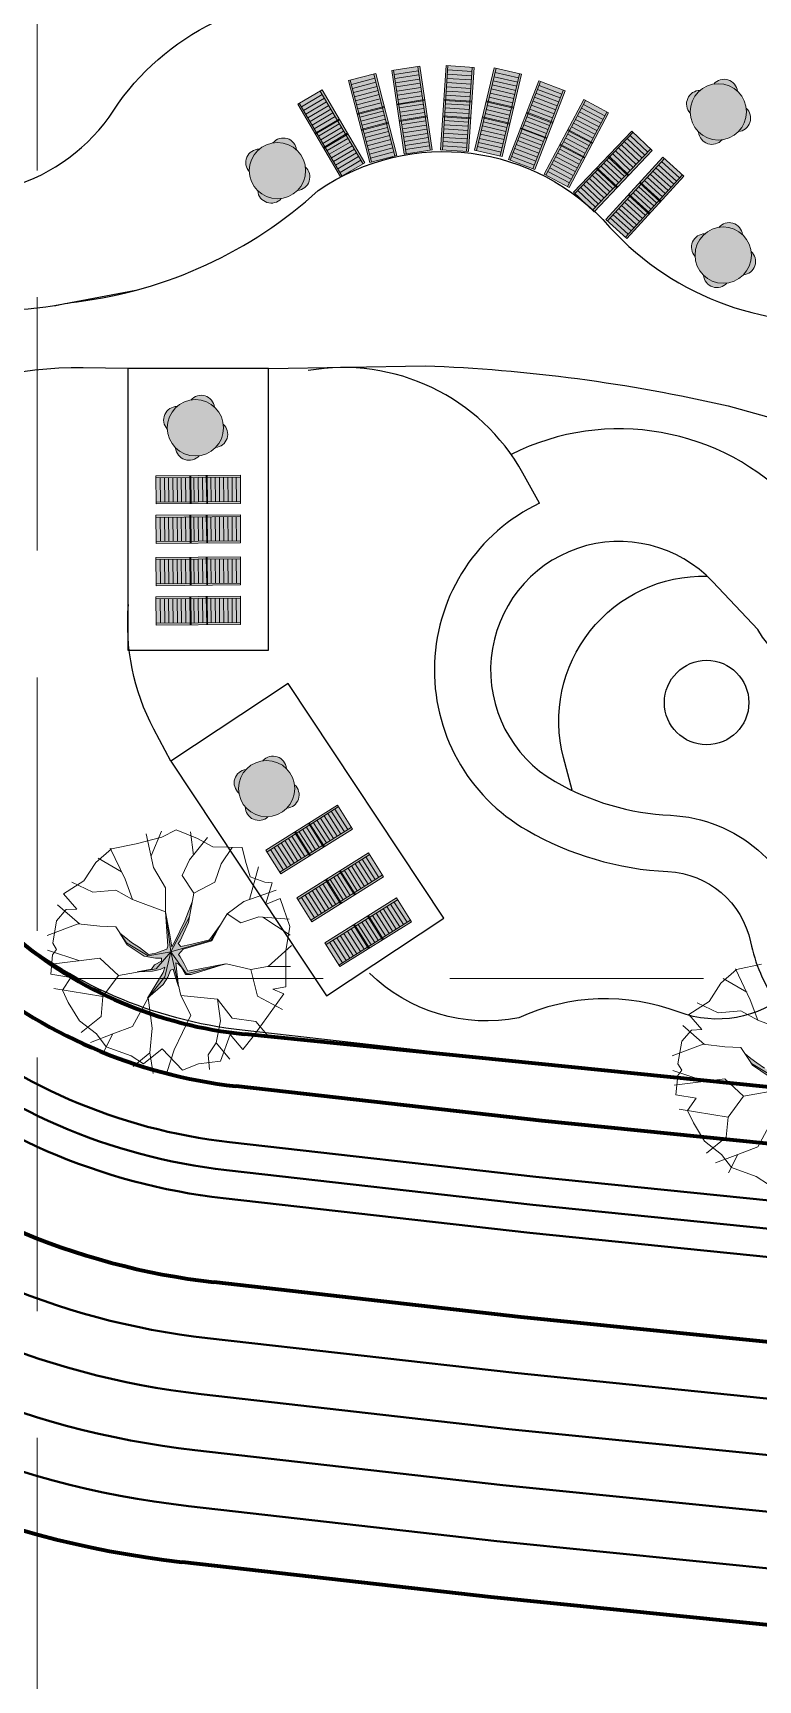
# Model space of a CAD drawing. Header units: feet. Extents: x 10084 to 13321, y 3329 to 8503.
# Drawn here: x 10895.6 to 10947.1, y 4655.7 to 4772.7 of the extents above; entities that cross this region are included whole.
import ezdxf

# ---------------------------------------------------------------- set-up
doc = ezdxf.new("R2010")
doc.units = ezdxf.units.FT
doc.header["$LTSCALE"] = 40
doc.header["$MEASUREMENT"] = 0
for name, pattern in [('( Dashdot )', [1.001, 0.5, -0.25, 0.001, -0.25]), ('DASHED', [0.75, 0.5, -0.25]), ('HIDDEN', [0.375, 0.25, -0.125])]:
    doc.linetypes.add(name, pattern=pattern)
for name, color, linetype in [('amenity center', 31, 'Continuous'), ('GRID', 254, 'DASHED'), ('Level 1', 7, 'Continuous'), ('Level 8', 7, 'Continuous'), ('ROW', 3, '( Dashdot )')]:
    doc.layers.add(name, color=color, linetype=linetype)

msp = doc.modelspace()

# ---------------------------------------------------------------- hatches: boundary and pattern name
at = {"layer": 'Level 8', "linetype": 'Continuous', "lineweight": 0}
for points in [[(10946.28, 4767.32, -0.658528), (10945.73, 4765.65, -0.163373), (10944.57, 4765.07, -0.644021), (10942.9, 4765.62, -0.183004), (10942.3, 4766.96, -0.65192), (10943, 4768.57, -0.130547), (10943.98, 4769.02, -0.639754), (10945.66, 4768.52, -0.175784)], [(10914.97, 4763.15, -0.658528), (10914.42, 4761.48, -0.163373), (10913.25, 4760.9, -0.644021), (10911.59, 4761.45, -0.183004), (10910.99, 4762.79, -0.65192), (10911.69, 4764.4, -0.130547), (10912.67, 4764.85, -0.639754), (10914.35, 4764.35, -0.175784)], [(10946.63, 4757.14, -0.658528), (10946.08, 4755.48, -0.163373), (10944.91, 4754.89, -0.644021), (10943.25, 4755.45, -0.183004), (10942.65, 4756.79, -0.65192), (10943.35, 4758.4, -0.130547), (10944.33, 4758.85, -0.639754), (10946.01, 4758.34, -0.175784)], [(10909.14, 4744.89, -0.658528), (10908.59, 4743.22, -0.163373), (10907.42, 4742.64, -0.644021), (10905.76, 4743.19, -0.183004), (10905.16, 4744.53, -0.65192), (10905.86, 4746.14, -0.130547), (10906.84, 4746.59, -0.639754), (10908.52, 4746.08, -0.175784)], [(10911.95, 4720.98, -0.658528), (10913.62, 4720.43, -0.163373), (10914.2, 4719.27, -0.644021), (10913.65, 4717.6, -0.183004), (10912.31, 4717, -0.65192), (10910.7, 4717.7, -0.130547), (10910.25, 4718.68, -0.639754), (10910.76, 4720.36, -0.175784)]]:
    msp.add_hatch(color=7, dxfattribs=at).paths.add_polyline_path(points)
at = {"layer": 'Level 8', "linetype": 'Continuous', "lineweight": 13}
for points in [[(10903.76, 4704.11), (10904.86, 4705.95), (10904.98, 4706.32), (10904.65, 4706.15), (10904.11, 4706.03), (10903.02, 4705.99), (10904.03, 4706.19), (10904.25, 4706.5), (10904.76, 4706.76), (10904.76, 4706.96), (10904.33, 4706.96), (10903.52, 4707.11), (10902.31, 4707.92), (10901.8, 4708.73), (10902.21, 4708.4), (10902.63, 4708.08), (10903.18, 4707.73), (10903.82, 4707.23), (10904.35, 4707.31), (10904.72, 4707.45), (10905.12, 4707.61), (10905.2, 4707.81), (10905.03, 4710.25), (10905.34, 4708.62), (10905.48, 4707.77), (10905.69, 4708.14), (10906.42, 4709.62), (10906.94, 4710.97), (10906.68, 4709.5), (10906.07, 4708.2), (10905.93, 4708), (10906.13, 4707.79), (10906.82, 4707.94), (10908.16, 4708.26), (10908.93, 4709.31), (10908.32, 4708.2), (10906.29, 4707.59), (10905.95, 4707.23), (10906.07, 4707.06), (10906.37, 4706.56), (10906.62, 4706.05), (10909.29, 4706.56), (10906.86, 4705.81), (10906.46, 4705.81), (10906.15, 4706.34), (10905.93, 4706.56), (10905.77, 4706.62), (10905.97, 4704.94), (10905.73, 4705.69), (10905.59, 4706.17), (10905.38, 4706.11), (10905.2, 4705.61), (10904.86, 4705.1)], [(10948.16, 4695.55), (10949.27, 4697.39), (10949.38, 4697.76), (10949.05, 4697.58), (10948.52, 4697.47), (10947.43, 4697.43), (10948.44, 4697.62), (10948.65, 4697.94), (10949.17, 4698.2), (10949.17, 4698.39), (10948.73, 4698.39), (10947.92, 4698.55), (10946.72, 4699.36), (10946.2, 4700.17), (10946.62, 4699.84), (10947.03, 4699.52), (10947.59, 4699.16), (10948.22, 4698.67), (10948.75, 4698.75), (10949.13, 4698.89), (10949.52, 4699.05), (10949.6, 4699.24), (10949.43, 4701.68), (10949.74, 4700.05), (10949.88, 4699.2), (10950.1, 4699.58), (10950.83, 4701.06), (10951.34, 4702.4), (10951.08, 4700.94), (10950.47, 4699.64), (10950.33, 4699.44), (10950.53, 4699.22), (10951.22, 4699.38), (10952.57, 4699.7), (10953.34, 4700.74), (10952.73, 4699.64), (10950.69, 4699.03), (10950.35, 4698.67), (10950.47, 4698.49), (10950.77, 4698), (10951.03, 4697.49), (10953.69, 4698), (10951.26, 4697.25), (10950.87, 4697.25), (10950.55, 4697.78), (10950.33, 4698), (10950.18, 4698.06), (10950.37, 4696.38), (10950.14, 4697.13), (10950, 4697.6), (10949.78, 4697.54), (10949.6, 4697.05), (10949.27, 4696.54)]]:
    msp.add_hatch(color=7, dxfattribs=at).paths.add_polyline_path(points)

# ---------------------------------------------------------------- linework, layer by layer
at = {"layer": 'amenity center', "color": 7, "ltscale": 100, "flags": 128}
for points in [[(11009.69, 4718.78), (10999.19, 4692.61), (10932.2, 4699.38), (10910.49, 4701.84), (10910.49, 4701.84, -0.149704), (10893.39, 4709.27), (10893.39, 4709.27), (10882.39, 4718.62), (10882.39, 4718.62, -0.099824), (10868.41, 4736.36), (10868.41, 4736.36, -0.047762), (10857.18, 4765.04), (10857.18, 4765.04, -0.086228), (10855.07, 4784.95), (10855.07, 4784.95), (10857.07, 4822.62), (10857.07, 4822.62, -0.041735), (10861.73, 4856.6), (10861.73, 4856.6, -0.02715), (10868.74, 4881.5, -0.025985), (10881.41, 4913.18)], [(10902.35, 4748.82), (10899.2, 4748.87), (10899.2, 4748.87, 0.135416), (10885.98, 4745.49, 0.033807), (10869.71, 4734.65)], [(10912.35, 4748.82), (10923.48, 4749.03), (10923.48, 4749.03, -0.047443), (10945, 4746.17), (10945, 4746.17), (10956.65, 4742.94), (10956.65, 4742.94, -0.080273), (10982.27, 4733.27)]]:
    msp.add_lwpolyline(points, format="xyb", dxfattribs=at)
at = {"layer": 'amenity center', "color": 7, "flags": 128}
for points in [[(10880.47, 4784.66), (10881.36, 4783.18), (10881.36, 4783.18, -0.28638), (10881.21, 4774.44, 0.469955), (10885.06, 4762.15, 0.358127), (10901.37, 4767.18, -0.135292), (10908.48, 4773.4, 0.417781), (10912.33, 4784.66, -0.223261), (10912.18, 4791.32, 0.302569), (10909.81, 4805.09, -0.127864), (10904.18, 4815.31, 0.151954), (10887.68, 4830.31, 0.340092), (10870.16, 4828.98, 0.207245), (10866.53, 4816.83, -0.173296), (10865.79, 4811.06, 0.632797), (10873.79, 4800.69, -0.835047), (10880.47, 4784.66)], [(10947.1, 4730.29), (10943.91, 4733.68), (10943.91, 4733.68, 1.158835), (10932.71, 4719.5, 0.119039), (10940.91, 4717.11, -0.341919), (10950.5, 4708.92, 0.660994), (10964.49, 4706.13, -0.340292), (10973.68, 4709.12, 0.78236), (10980.68, 4719.7, 0.281643), (10955.5, 4726.89, -0.339895), (10947.1, 4730.29)]]:
    msp.add_lwpolyline(points, format="xyb", close=True, dxfattribs=at)
for points in [[(10902.92, 4754.38), (10897.78, 4753.4), (10897.78, 4753.4, -0.183434), (10878.45, 4756.83, -0.334122), (10871.46, 4773.95, 0.070522), (10872.82, 4785.62)], [(10897.02, 4753.27, -0.021155), (10898.77, 4753.57, 0.154497), (10915.88, 4761.46, -0.381673), (10936.6, 4758.85, 0.249383), (10954.79, 4752.38, 0.06173), (10961.64, 4754.35, -0.388325), (10988.37, 4744.99, -0.173463), (10990.21, 4732.75, -0.60788), (10980.9, 4730.03)], [(10931.61, 4739.27), (10930.42, 4741.4), (10930.42, 4741.4, 0.319192), (10915.17, 4748.68)], [(10952.26, 4736.48), (10949.73, 4739.17), (10949.73, 4739.17, 0.331339), (10929.59, 4742.73)], [(10931.61, 4739.27, 0.604566), (10930.72, 4716.04, 0.119039), (10940.72, 4713.11, -0.341919), (10946.59, 4708.11, 0.099256), (10948.4, 4703.86)], [(10933.91, 4718.88), (10933.3, 4721.22), (10933.3, 4721.22, -0.497874), (10943.5, 4734.09)], [(10905.42, 4720.95), (10904.21, 4723.23), (10904.21, 4723.23, -0.145656), (10902.41, 4732.08)], [(10951.5, 4706.43), (10949.3, 4704.53), (10949.3, 4704.53, -0.274703), (10941.51, 4703.13, 0.199482), (10930.12, 4702.73, -0.247639), (10919.53, 4705.89)]]:
    msp.add_lwpolyline(points, format="xyb", dxfattribs=at)
at = {"layer": 'amenity center', "color": 7, "ltscale": 100, "flags": 128}
for points in [[(10912.35, 4748.82), (10902.35, 4748.82), (10902.35, 4728.82), (10912.35, 4728.82)], [(10913.76, 4726.47), (10905.42, 4720.95), (10916.47, 4704.28), (10924.8, 4709.8)]]:
    msp.add_lwpolyline(points, close=True, dxfattribs=at)
at = {"layer": 'amenity center', "color": 7}
msp.add_circle((10943.47, 4725.11), 3, dxfattribs=at)
at = {"layer": 'GRID', "color": 252, "linetype": 'HIDDEN', "lineweight": 0, "ltscale": 1.8}
for p, q in [((10895.91, 3736.9), (10895.93, 8414.95)), ((10169.24, 4705.51), (13236.21, 4705.51))]:
    msp.add_line(p, q, dxfattribs=at)
at = {"layer": 'Level 1', "color": 5, "linetype": 'Continuous', "lineweight": 70}
for p, q in [((10999.19, 4692.61), (10910.66, 4701.56)), ((10931.77, 4695.4), (10910.04, 4697.87)), ((10988.64, 4689.66), (10931.77, 4695.4)), ((10930.28, 4681.48), (10908.46, 4683.95)), ((10978.79, 4676.58), (10930.28, 4681.48)), ((10928.15, 4661.6), (10906.21, 4664.08)), ((10975.34, 4656.83), (10928.15, 4661.6))]:
    msp.add_line(p, q, dxfattribs=at)
at = {"layer": 'Level 1', "color": 5, "linetype": 'Continuous', "lineweight": 40}
for p, q in [((10931.35, 4691.43), (10909.59, 4693.89)), ((10931.13, 4689.44), (10909.36, 4691.9)), ((10982.97, 4686.21), (10931.35, 4691.43)), ((10930.92, 4687.45), (10909.14, 4689.92)), ((10981.66, 4684.33), (10931.13, 4689.44)), ((10979.39, 4682.55), (10930.92, 4687.45)), ((10929.85, 4677.51), (10908.01, 4679.98)), ((10978.1, 4672.63), (10929.85, 4677.51)), ((10929.43, 4673.53), (10907.56, 4676.01)), ((10977.41, 4668.68), (10929.43, 4673.53)), ((10929, 4669.55), (10907.11, 4672.03)), ((10976.72, 4664.73), (10929, 4669.55)), ((10928.58, 4665.57), (10906.66, 4668.06)), ((10976.03, 4660.78), (10928.58, 4665.57))]:
    msp.add_line(p, q, dxfattribs=at)
at = {"layer": 'Level 1', "color": 5, "linetype": 'Continuous', "lineweight": 70}
for centre, radius, start, end in [((10913.67, 4731.41), 30, 229.6492, 264.2288), ((10914.07, 4733.46), 35.82, 229.4899, 263.5369), ((10914.07, 4733.46), 49.82, 229.5141, 263.5369), ((10914.07, 4733.46), 69.82, 229.5351, 263.5369), ((10902.06, 4847.3), 198, 250.3744, 268.4797)]:
    msp.add_arc(centre, radius, start, end, dxfattribs=at)
at = {"layer": 'Level 1', "color": 5, "linetype": 'Continuous', "lineweight": 40}
for centre, radius, start, end in [((10914.07, 4733.46), 39.82, 229.4981, 263.5369), ((10914.07, 4733.46), 41.82, 229.5018, 263.5369), ((10914.07, 4733.46), 43.82, 229.5052, 263.5369), ((10914.07, 4733.46), 53.82, 229.5192, 263.5369), ((10914.07, 4733.46), 57.82, 229.5238, 263.5369), ((10914.07, 4733.46), 61.82, 229.5279, 263.5369), ((10914.07, 4733.46), 65.82, 229.5317, 263.5369), ((10902.06, 4847.3), 202, 250.3744, 268.4797)]:
    msp.add_arc(centre, radius, start, end, dxfattribs=at)
at = {"layer": 'Level 8', "color": 7, "linetype": 'Continuous', "lineweight": 0}
for p, q in [((10919.91, 4769.44), (10918.24, 4769)), ((10921.33, 4763.94), (10919.84, 4769.72)), ((10922.13, 4764.09), (10921.24, 4770.02)), ((10922.99, 4769.97), (10921.29, 4769.71)), ((10923.03, 4769.68), (10921.33, 4769.42)), ((10923.08, 4769.38), (10921.37, 4769.12)), ((10923.83, 4764.35), (10922.95, 4770.26)), ((10924.71, 4764.35), (10925.1, 4770.34)), ((10926.76, 4769.32), (10925.04, 4769.43)), ((10926.78, 4769.62), (10925.06, 4769.73)), ((10926.8, 4769.92), (10925.08, 4770.03)), ((10926.42, 4764.25), (10926.82, 4770.21)), ((10927.13, 4764.31), (10928.51, 4770.15)), ((10930.05, 4769.16), (10928.37, 4769.55)), ((10930.11, 4769.46), (10928.44, 4769.85)), ((10928.81, 4763.92), (10930.18, 4769.73)), ((10916.17, 4768.28), (10914.69, 4767.4)), ((10919.05, 4763.38), (10916.03, 4768.52)), ((10919.67, 4763.5), (10918.16, 4769.3)), ((10919.98, 4769.15), (10918.32, 4768.71)), ((10920.06, 4768.86), (10918.39, 4768.42)), ((10920.13, 4768.57), (10918.47, 4768.13)), ((10920.21, 4768.28), (10918.54, 4767.84)), ((10923.12, 4769.08), (10921.42, 4768.82)), ((10923.16, 4768.79), (10921.46, 4768.53)), ((10923.21, 4768.49), (10921.51, 4768.23)), ((10923.25, 4768.19), (10921.55, 4767.93)), ((10926.68, 4768.13), (10924.96, 4768.23)), ((10926.7, 4768.42), (10924.98, 4768.53)), ((10926.72, 4768.72), (10925, 4768.83)), ((10926.74, 4769.02), (10925.02, 4769.13)), ((10929.77, 4768), (10928.09, 4768.39)), ((10929.84, 4768.29), (10928.16, 4768.68)), ((10929.91, 4768.58), (10928.23, 4768.97)), ((10929.98, 4768.87), (10928.3, 4769.26)), ((10929.52, 4763.62), (10931.68, 4769.22)), ((10931.13, 4763.01), (10933.28, 4768.58)), ((10932.96, 4767.76), (10931.35, 4768.37)), ((10933.07, 4768.04), (10931.46, 4768.65)), ((10933.18, 4768.32), (10931.57, 4768.93)), ((10917.57, 4762.5), (10914.53, 4767.67)), ((10916.33, 4768.02), (10914.84, 4767.14)), ((10916.48, 4767.76), (10915, 4766.88)), ((10916.63, 4767.5), (10915.15, 4766.62)), ((10916.78, 4767.24), (10915.3, 4766.37)), ((10920.28, 4767.99), (10918.62, 4767.55)), ((10920.57, 4767.44), (10918.64, 4766.93)), ((10920.59, 4767.37), (10918.66, 4766.87)), ((10920.36, 4767.7), (10918.69, 4767.26)), ((10920.5, 4767.11), (10918.84, 4766.68)), ((10923.44, 4767.92), (10921.46, 4767.61)), ((10923.45, 4767.85), (10921.47, 4767.55)), ((10923.33, 4767.6), (10921.64, 4767.34)), ((10923.38, 4767.3), (10921.68, 4767.04)), ((10923.42, 4767), (10921.73, 4766.74)), ((10926.8, 4767.75), (10924.8, 4767.87)), ((10926.8, 4767.82), (10924.81, 4767.94)), ((10926.59, 4766.93), (10924.88, 4767.03)), ((10926.61, 4767.23), (10924.9, 4767.33)), ((10926.63, 4767.53), (10924.92, 4767.63)), ((10929.75, 4767.31), (10927.81, 4767.76)), ((10929.77, 4767.38), (10927.82, 4767.83)), ((10929.48, 4766.83), (10927.82, 4767.22)), ((10929.55, 4767.12), (10927.89, 4767.51)), ((10929.7, 4767.7), (10928.02, 4768.09)), ((10932.56, 4766.31), (10930.69, 4767.02)), ((10932.53, 4766.64), (10930.92, 4767.25)), ((10932.64, 4766.92), (10931.03, 4767.53)), ((10932.75, 4767.2), (10931.14, 4767.81)), ((10932.85, 4767.48), (10931.25, 4768.09)), ((10932.06, 4762.55), (10934.87, 4767.85)), ((10933.59, 4761.75), (10936.38, 4767.03)), ((10935.97, 4766.25), (10934.44, 4767.05)), ((10936.11, 4766.52), (10934.58, 4767.31)), ((10936.25, 4766.78), (10934.72, 4767.58)), ((10916.93, 4766.99), (10915.45, 4766.11)), ((10917.08, 4766.73), (10915.6, 4765.85)), ((10917.36, 4766.54), (10915.64, 4765.52)), ((10917.4, 4766.48), (10915.67, 4765.46)), ((10917.38, 4766.2), (10915.91, 4765.33)), ((10917.53, 4765.94), (10916.06, 4765.07)), ((10920.57, 4766.82), (10918.92, 4766.39)), ((10920.86, 4766.31), (10918.93, 4765.8)), ((10920.88, 4766.24), (10918.95, 4765.73)), ((10920.65, 4766.53), (10919, 4766.1)), ((10920.8, 4765.95), (10919.15, 4765.52)), ((10923.61, 4766.76), (10921.63, 4766.45)), ((10923.62, 4766.69), (10921.64, 4766.38)), ((10923.51, 4766.41), (10921.82, 4766.15)), ((10923.56, 4766.12), (10921.86, 4765.85)), ((10926.72, 4766.57), (10924.72, 4766.7)), ((10926.72, 4766.64), (10924.73, 4766.77)), ((10926.52, 4765.73), (10924.81, 4765.84)), ((10926.54, 4766.03), (10924.82, 4766.14)), ((10926.55, 4766.33), (10924.84, 4766.44)), ((10929.48, 4766.17), (10927.54, 4766.62)), ((10929.21, 4765.66), (10927.54, 4766.05)), ((10929.5, 4766.24), (10927.55, 4766.69)), ((10929.28, 4765.95), (10927.61, 4766.34)), ((10929.42, 4766.54), (10927.75, 4766.93)), ((10932.11, 4765.15), (10930.24, 4765.86)), ((10932.13, 4765.21), (10930.26, 4765.93)), ((10932.09, 4765.52), (10930.49, 4766.13)), ((10932.2, 4765.8), (10930.6, 4766.41)), ((10932.53, 4766.24), (10930.66, 4766.95)), ((10932.3, 4766.08), (10930.71, 4766.69)), ((10935.4, 4765.19), (10933.88, 4765.99)), ((10935.54, 4765.46), (10934.02, 4766.25)), ((10935.68, 4765.72), (10934.16, 4766.52)), ((10935.83, 4765.99), (10934.3, 4766.78)), ((10917.68, 4765.69), (10916.21, 4764.81)), ((10917.95, 4765.53), (10916.23, 4764.51)), ((10917.99, 4765.47), (10916.27, 4764.45)), ((10917.99, 4765.17), (10916.52, 4764.3)), ((10918.14, 4764.91), (10916.67, 4764.04)), ((10920.88, 4765.66), (10919.22, 4765.23)), ((10920.96, 4765.37), (10919.3, 4764.94)), ((10921.03, 4765.08), (10919.37, 4764.64)), ((10921.11, 4764.79), (10919.45, 4764.35)), ((10923.6, 4765.82), (10921.91, 4765.56)), ((10923.65, 4765.52), (10921.95, 4765.26)), ((10923.69, 4765.23), (10922, 4764.96)), ((10923.74, 4764.93), (10922.04, 4764.67)), ((10926.46, 4764.83), (10924.75, 4764.94)), ((10926.48, 4765.13), (10924.77, 4765.24)), ((10926.5, 4765.43), (10924.79, 4765.54)), ((10928.94, 4764.49), (10927.27, 4764.88)), ((10929.01, 4764.79), (10927.34, 4765.17)), ((10929.08, 4765.08), (10927.4, 4765.47)), ((10929.14, 4765.37), (10927.47, 4765.76)), ((10931.56, 4764.12), (10929.95, 4764.73)), ((10931.66, 4764.4), (10930.06, 4765.01)), ((10931.77, 4764.68), (10930.17, 4765.29)), ((10931.88, 4764.96), (10930.27, 4765.57)), ((10934.81, 4763.76), (10933.04, 4764.69)), ((10934.84, 4763.82), (10933.07, 4764.75)), ((10934.83, 4764.13), (10933.32, 4764.93)), ((10934.97, 4764.4), (10933.46, 4765.19)), ((10935.36, 4764.8), (10933.59, 4765.72)), ((10935.11, 4764.67), (10933.6, 4765.46)), ((10935.39, 4764.86), (10933.62, 4765.79)), ((10934.12, 4761.25), (10938.25, 4765.6)), ((10938.67, 4763.54), (10937.42, 4764.72)), ((10938.88, 4763.76), (10937.62, 4764.94)), ((10939.08, 4763.98), (10937.83, 4765.16)), ((10939.29, 4764.19), (10938.04, 4765.37)), ((10918.3, 4764.65), (10916.82, 4763.78)), ((10918.45, 4764.4), (10916.97, 4763.52)), ((10918.6, 4764.14), (10917.12, 4763.26)), ((10918.75, 4763.88), (10917.28, 4763)), ((10918.91, 4763.62), (10917.43, 4762.74)), ((10921.19, 4764.5), (10919.52, 4764.06)), ((10921.26, 4764.21), (10919.6, 4763.77)), ((10923.79, 4764.63), (10922.08, 4764.37)), ((10926.44, 4764.53), (10924.73, 4764.64)), ((10928.87, 4764.2), (10927.2, 4764.59)), ((10931.24, 4763.28), (10929.63, 4763.89)), ((10931.34, 4763.56), (10929.74, 4764.17)), ((10931.45, 4763.84), (10929.84, 4764.45)), ((10934.14, 4762.81), (10932.62, 4763.6)), ((10934.28, 4763.07), (10932.76, 4763.87)), ((10934.42, 4763.34), (10932.9, 4764.13)), ((10934.56, 4763.6), (10933.04, 4764.4)), ((10935.37, 4760.07), (10939.49, 4764.4)), ((10937.63, 4762.46), (10936.38, 4763.63)), ((10936.43, 4759.32), (10940.47, 4763.75)), ((10937.9, 4762.52), (10936.44, 4763.89)), ((10937.95, 4762.57), (10936.49, 4763.95)), ((10938.05, 4762.89), (10936.8, 4764.07)), ((10938.26, 4763.11), (10937, 4764.29)), ((10938.46, 4763.32), (10937.21, 4764.5)), ((10941.54, 4762.36), (10940.26, 4763.52)), ((10933.72, 4762.01), (10932.2, 4762.81)), ((10933.86, 4762.27), (10932.34, 4763.07)), ((10934, 4762.54), (10932.48, 4763.34)), ((10936.39, 4761.15), (10935.14, 4762.33)), ((10936.6, 4761.37), (10935.35, 4762.55)), ((10936.81, 4761.59), (10935.56, 4762.76)), ((10937.09, 4761.67), (10935.63, 4763.04)), ((10937.14, 4761.72), (10935.68, 4763.09)), ((10937.22, 4762.03), (10935.97, 4763.2)), ((10937.42, 4762.24), (10936.18, 4763.42)), ((10937.71, 4758.16), (10941.73, 4762.57)), ((10940.53, 4761.25), (10939.25, 4762.41)), ((10940.73, 4761.48), (10939.46, 4762.63)), ((10940.93, 4761.7), (10939.66, 4762.85)), ((10941.14, 4761.92), (10939.86, 4763.07)), ((10941.34, 4762.14), (10940.06, 4763.3)), ((10935.57, 4760.28), (10934.32, 4761.46)), ((10935.78, 4760.5), (10934.53, 4761.68)), ((10935.98, 4760.72), (10934.73, 4761.89)), ((10936.19, 4760.93), (10934.94, 4762.11)), ((10939.44, 4759.85), (10937.96, 4761.19)), ((10939.51, 4760.15), (10938.24, 4761.3)), ((10939.71, 4760.38), (10938.44, 4761.52)), ((10939.91, 4760.6), (10938.65, 4761.74)), ((10940.18, 4760.66), (10938.7, 4762.01)), ((10940.23, 4760.71), (10938.75, 4762.06)), ((10940.33, 4761.03), (10939.05, 4762.19)), ((10938.5, 4759.04), (10937.23, 4760.19)), ((10938.71, 4759.26), (10937.43, 4760.41)), ((10938.91, 4759.49), (10937.64, 4760.64)), ((10939.11, 4759.71), (10937.84, 4760.86)), ((10939.39, 4759.8), (10937.91, 4761.14)), ((10937.9, 4758.37), (10936.62, 4759.53)), ((10938.1, 4758.6), (10936.83, 4759.75)), ((10938.3, 4758.82), (10937.03, 4759.97)), ((10910.34, 4741.11), (10904.37, 4741.06)), ((10904.66, 4741.06), (10904.68, 4739.34)), ((10904.96, 4741.07), (10904.98, 4739.35)), ((10905.26, 4741.07), (10905.28, 4739.35)), ((10905.56, 4741.07), (10905.58, 4739.35)), ((10905.86, 4741.07), (10905.88, 4739.35)), ((10906.16, 4741.08), (10906.18, 4739.36)), ((10906.46, 4741.08), (10906.48, 4739.36)), ((10906.76, 4741.23), (10906.78, 4739.23)), ((10906.83, 4741.23), (10906.85, 4739.23)), ((10907.06, 4741.07), (10907.08, 4739.36)), ((10907.36, 4741.08), (10907.38, 4739.37)), ((10907.66, 4741.08), (10907.68, 4739.37)), ((10907.93, 4741.23), (10907.96, 4739.23)), ((10908, 4741.23), (10908.03, 4739.23)), ((10908.26, 4741.09), (10908.28, 4739.38)), ((10908.56, 4741.09), (10908.58, 4739.38)), ((10908.86, 4741.1), (10908.88, 4739.38)), ((10909.16, 4741.1), (10909.18, 4739.38)), ((10909.46, 4741.1), (10909.48, 4739.39)), ((10909.76, 4741.11), (10909.78, 4739.39)), ((10910.06, 4741.11), (10910.08, 4739.39)), ((10910.37, 4739.39), (10904.37, 4739.34)), ((10910.34, 4738.32), (10904.37, 4738.26)), ((10904.66, 4738.27), (10904.68, 4736.54)), ((10904.96, 4738.27), (10904.98, 4736.55)), ((10905.26, 4738.27), (10905.28, 4736.55)), ((10905.56, 4738.27), (10905.58, 4736.55)), ((10905.86, 4738.28), (10905.88, 4736.56)), ((10906.16, 4738.28), (10906.18, 4736.56)), ((10906.46, 4738.28), (10906.48, 4736.56)), ((10906.76, 4738.43), (10906.78, 4736.43)), ((10906.83, 4738.43), (10906.85, 4736.43)), ((10907.06, 4738.27), (10907.08, 4736.57)), ((10907.36, 4738.28), (10907.38, 4736.57)), ((10907.66, 4738.28), (10907.68, 4736.57)), ((10907.93, 4738.44), (10907.96, 4736.44)), ((10908, 4738.44), (10908.03, 4736.44)), ((10908.26, 4738.29), (10908.28, 4736.58)), ((10908.56, 4738.29), (10908.58, 4736.58)), ((10908.86, 4738.3), (10908.88, 4736.58)), ((10909.16, 4738.3), (10909.18, 4736.59)), ((10909.46, 4738.31), (10909.48, 4736.59)), ((10909.76, 4738.31), (10909.78, 4736.59)), ((10910.06, 4738.31), (10910.08, 4736.59)), ((10910.37, 4736.6), (10904.37, 4736.54)), ((10906.76, 4735.43), (10906.78, 4733.43)), ((10906.83, 4735.43), (10906.85, 4733.43)), ((10907.93, 4735.44), (10907.96, 4733.44)), ((10908, 4735.44), (10908.03, 4733.44)), ((10910.34, 4735.32), (10904.37, 4735.27)), ((10904.66, 4735.27), (10904.68, 4733.55)), ((10904.96, 4735.27), (10904.98, 4733.55)), ((10905.26, 4735.27), (10905.28, 4733.55)), ((10905.56, 4735.28), (10905.58, 4733.55)), ((10905.86, 4735.28), (10905.88, 4733.56)), ((10906.16, 4735.28), (10906.18, 4733.56)), ((10906.46, 4735.28), (10906.48, 4733.56)), ((10907.06, 4735.28), (10907.08, 4733.57)), ((10907.36, 4735.28), (10907.38, 4733.57)), ((10907.66, 4735.29), (10907.68, 4733.57)), ((10908.26, 4735.29), (10908.28, 4733.58)), ((10908.56, 4735.3), (10908.58, 4733.58)), ((10908.86, 4735.3), (10908.88, 4733.58)), ((10909.16, 4735.3), (10909.18, 4733.59)), ((10909.46, 4735.31), (10909.48, 4733.59)), ((10909.76, 4735.31), (10909.78, 4733.59)), ((10910.06, 4735.32), (10910.08, 4733.6)), ((10910.37, 4733.6), (10904.37, 4733.54)), ((10910.34, 4732.52), (10904.37, 4732.47)), ((10904.66, 4732.47), (10904.68, 4730.75)), ((10904.96, 4732.47), (10904.98, 4730.75)), ((10905.26, 4732.48), (10905.28, 4730.75)), ((10905.56, 4732.48), (10905.58, 4730.76)), ((10905.86, 4732.48), (10905.88, 4730.76)), ((10906.16, 4732.48), (10906.18, 4730.76)), ((10906.46, 4732.49), (10906.48, 4730.77)), ((10906.76, 4732.63), (10906.78, 4730.63)), ((10906.83, 4732.63), (10906.85, 4730.63)), ((10907.06, 4732.48), (10907.08, 4730.77)), ((10907.36, 4732.48), (10907.38, 4730.77)), ((10907.66, 4732.49), (10907.68, 4730.78)), ((10907.93, 4732.64), (10907.96, 4730.64)), ((10908, 4732.64), (10908.03, 4730.64)), ((10908.26, 4732.5), (10908.28, 4730.78)), ((10908.56, 4732.5), (10908.58, 4730.78)), ((10908.86, 4732.5), (10908.88, 4730.79)), ((10909.16, 4732.51), (10909.18, 4730.79)), ((10909.46, 4732.51), (10909.48, 4730.79)), ((10909.76, 4732.51), (10909.78, 4730.8)), ((10910.06, 4732.52), (10910.08, 4730.8)), ((10910.37, 4730.8), (10904.37, 4730.75)), ((10917.31, 4717.7), (10912.25, 4714.52)), ((10915.8, 4716.74), (10916.72, 4715.3)), ((10916.05, 4716.9), (10916.97, 4715.46)), ((10916.31, 4717.07), (10917.23, 4715.62)), ((10916.56, 4717.23), (10917.48, 4715.77)), ((10916.81, 4717.39), (10917.74, 4715.93)), ((10917.07, 4717.55), (10917.99, 4716.09)), ((10918.23, 4716.25), (10913.15, 4713.06)), ((10914.02, 4715.63), (10914.94, 4714.18)), ((10914.2, 4715.91), (10915.27, 4714.22)), ((10914.26, 4715.95), (10915.33, 4714.26)), ((10914.53, 4715.94), (10915.45, 4714.5)), ((10914.79, 4716.1), (10915.7, 4714.66)), ((10915.04, 4716.26), (10915.96, 4714.82)), ((10915.19, 4716.54), (10916.26, 4714.85)), ((10915.25, 4716.57), (10916.32, 4714.88)), ((10915.55, 4716.58), (10916.47, 4715.14)), ((10912.5, 4714.67), (10913.42, 4713.22)), ((10912.75, 4714.83), (10913.67, 4713.38)), ((10913, 4714.99), (10913.93, 4713.54)), ((10913.26, 4715.15), (10914.18, 4713.7)), ((10913.51, 4715.31), (10914.43, 4713.86)), ((10913.77, 4715.47), (10914.69, 4714.02)), ((10919.51, 4714.31), (10914.45, 4711.13)), ((10918, 4713.35), (10918.92, 4711.9)), ((10918.25, 4713.51), (10919.17, 4712.06)), ((10918.51, 4713.67), (10919.43, 4712.22)), ((10918.76, 4713.83), (10919.68, 4712.38)), ((10919.01, 4713.99), (10919.93, 4712.54)), ((10919.27, 4714.15), (10920.19, 4712.7)), ((10920.43, 4712.85), (10915.35, 4709.66)), ((10915.96, 4712.08), (10916.89, 4710.62)), ((10916.22, 4712.24), (10917.14, 4710.78)), ((10916.4, 4712.52), (10917.47, 4710.83)), ((10916.46, 4712.56), (10917.53, 4710.87)), ((10916.73, 4712.55), (10917.65, 4711.1)), ((10916.99, 4712.71), (10917.9, 4711.26)), ((10917.24, 4712.87), (10918.16, 4711.42)), ((10917.39, 4713.14), (10918.46, 4711.45)), ((10917.45, 4713.18), (10918.52, 4711.49)), ((10917.75, 4713.19), (10918.66, 4711.74)), ((10914.69, 4711.28), (10915.62, 4709.83)), ((10914.95, 4711.44), (10915.87, 4709.99)), ((10915.2, 4711.6), (10916.12, 4710.15)), ((10915.46, 4711.76), (10916.38, 4710.31)), ((10915.71, 4711.92), (10916.63, 4710.46)), ((10921.51, 4711.11), (10916.45, 4707.93)), ((10921.26, 4710.96), (10922.19, 4709.51)), ((10919.39, 4709.95), (10920.46, 4708.26)), ((10919.45, 4709.98), (10920.52, 4708.29)), ((10919.74, 4709.99), (10920.66, 4708.55)), ((10920, 4710.16), (10920.92, 4708.71)), ((10920.25, 4710.32), (10921.17, 4708.87)), ((10920.5, 4710.48), (10921.42, 4709.03)), ((10920.76, 4710.64), (10921.68, 4709.19)), ((10921.01, 4710.8), (10921.93, 4709.35)), ((10922.43, 4709.66), (10917.35, 4706.47)), ((10917.45, 4708.56), (10918.38, 4707.11)), ((10917.71, 4708.72), (10918.63, 4707.27)), ((10917.96, 4708.88), (10918.88, 4707.43)), ((10918.22, 4709.04), (10919.14, 4707.59)), ((10918.39, 4709.32), (10919.46, 4707.63)), ((10918.45, 4709.36), (10919.52, 4707.67)), ((10918.73, 4709.35), (10919.65, 4707.91)), ((10918.98, 4709.51), (10919.9, 4708.07)), ((10919.24, 4709.67), (10920.15, 4708.23)), ((10916.69, 4708.09), (10917.61, 4706.63)), ((10916.95, 4708.25), (10917.87, 4706.79)), ((10917.2, 4708.41), (10918.12, 4706.95))]:
    msp.add_line(p, q, dxfattribs=at)
at = {"layer": 'Level 8', "color": 7, "linetype": 'Continuous', "lineweight": 13}
for p, q in [((10902.96, 4715.09), (10904.77, 4715.56)), ((10904.19, 4713.41), (10903.66, 4715.78)), ((10904.01, 4714.23), (10904.75, 4715.99)), ((10904.77, 4715.56), (10905.79, 4716.07)), ((10905.79, 4716.07), (10907.32, 4715.46)), ((10907.02, 4714.28), (10906.8, 4715.93)), ((10900.08, 4713.75), (10901.19, 4714.72)), ((10902.17, 4712.58), (10901.11, 4714.77)), ((10901.19, 4714.72), (10902.96, 4715.09)), ((10906.74, 4713.94), (10908.02, 4715.52)), ((10907.32, 4715.46), (10908.39, 4714.86)), ((10908.39, 4714.86), (10910.48, 4714.81)), ((10908.98, 4713.67), (10909.77, 4714.82)), ((10910.48, 4714.81), (10910.71, 4713.84)), ((10899.24, 4712.45), (10900.08, 4713.75)), ((10901.92, 4713.1), (10900.25, 4714.07)), ((10905.03, 4711.96), (10904.19, 4713.41)), ((10906.21, 4712.84), (10906.74, 4713.94)), ((10908.54, 4712.36), (10908.98, 4713.67)), ((10910.71, 4713.84), (10911.04, 4712.73)), ((10911.01, 4711.13), (10911.63, 4713.44)), ((10897.8, 4711.52), (10899.24, 4712.45)), ((10899.88, 4711.65), (10898.39, 4712.36)), ((10902.7, 4711.13), (10902.17, 4712.58)), ((10907.05, 4711.57), (10906.21, 4712.84)), ((10907.05, 4711.57), (10908.54, 4712.36)), ((10911.04, 4712.73), (10912.1, 4712.36)), ((10912.1, 4712.36), (10912.62, 4712.31)), ((10912.62, 4712.31), (10912.15, 4710.78)), ((10898.73, 4710.45), (10897.8, 4711.52)), ((10901.51, 4711.78), (10899.88, 4711.65)), ((10902.7, 4711.13), (10901.51, 4711.78)), ((10905.03, 4710.25), (10902.7, 4711.13)), ((10905.03, 4710.25), (10905.03, 4711.96)), ((10906.94, 4710.97), (10906.42, 4709.62)), ((10906.68, 4709.5), (10906.94, 4710.97)), ((10906.74, 4709.9), (10907.05, 4711.57)), ((10909.42, 4710.12), (10910.61, 4710.99)), ((10910.61, 4710.99), (10912.9, 4711.78)), ((10912.15, 4710.78), (10913.17, 4711.2)), ((10913.17, 4711.2), (10913.87, 4709.2)), ((10897.29, 4709.62), (10897.99, 4710.41)), ((10898.92, 4709.4), (10897.36, 4710.74)), ((10897.99, 4710.41), (10898.73, 4710.45)), ((10905.03, 4710.25), (10905.2, 4707.81)), ((10905.34, 4708.62), (10905.03, 4710.25)), ((10905.42, 4707.42), (10905.03, 4710.25)), ((10905.42, 4707.42), (10906.74, 4709.9)), ((10908.28, 4708.23), (10909.42, 4710.12)), ((10909.42, 4710.12), (10910.39, 4709.46)), ((10910.39, 4709.46), (10911.67, 4709.9)), ((10911.67, 4709.9), (10913.82, 4709.72)), ((10911.95, 4709.87), (10913.88, 4708.6)), ((10898.83, 4709.41), (10896.63, 4708.58)), ((10897.03, 4708.03), (10897.29, 4709.62)), ((10900.37, 4709.24), (10898.83, 4709.41)), ((10901.51, 4709.19), (10900.37, 4709.24)), ((10902.26, 4708.05), (10901.51, 4709.19)), ((10902.21, 4708.4), (10901.8, 4708.73)), ((10901.8, 4708.73), (10902.31, 4707.92)), ((10905.48, 4707.77), (10905.34, 4708.62)), ((10906.42, 4709.62), (10905.69, 4708.14)), ((10906.07, 4708.2), (10906.68, 4709.5)), ((10908.93, 4709.31), (10908.16, 4708.26)), ((10908.32, 4708.2), (10908.93, 4709.31)), ((10913.87, 4709.2), (10913.59, 4707.49)), ((10898.95, 4706.78), (10896.66, 4707.54)), ((10897.02, 4707.21), (10897.3, 4707.57)), ((10897.3, 4707.57), (10897.03, 4708.03)), ((10902.63, 4708.08), (10902.21, 4708.4)), ((10903.8, 4707.13), (10902.26, 4708.05)), ((10902.31, 4707.92), (10903.52, 4707.11)), ((10903.18, 4707.73), (10902.63, 4708.08)), ((10903.82, 4707.23), (10903.18, 4707.73)), ((10905.42, 4707.42), (10903.8, 4707.13)), ((10904.72, 4707.45), (10904.35, 4707.31)), ((10905.42, 4707.42), (10904.37, 4706.21)), ((10905.12, 4707.61), (10904.72, 4707.45)), ((10905.42, 4707.42), (10904.98, 4705.64)), ((10905.2, 4707.81), (10905.12, 4707.61)), ((10905.42, 4707.42), (10908.28, 4708.23)), ((10905.42, 4707.42), (10906.13, 4704.32)), ((10905.42, 4707.42), (10906.52, 4705.86)), ((10905.69, 4708.14), (10905.48, 4707.77)), ((10905.93, 4708), (10906.07, 4708.2)), ((10906.13, 4707.79), (10905.93, 4708)), ((10905.95, 4707.23), (10906.29, 4707.59)), ((10906.82, 4707.94), (10906.13, 4707.79)), ((10906.29, 4707.59), (10908.32, 4708.2)), ((10908.16, 4708.26), (10906.82, 4707.94)), ((10912.32, 4706.38), (10913.98, 4707.86)), ((10913.59, 4707.49), (10913.59, 4706)), ((10900.37, 4706.95), (10896.76, 4706.51)), ((10896.88, 4705.82), (10897.02, 4707.21)), ((10901.69, 4705.72), (10900.37, 4706.95)), ((10904.37, 4706.21), (10901.69, 4705.72)), ((10904.03, 4706.19), (10903.02, 4705.99)), ((10903.52, 4707.11), (10904.33, 4706.96)), ((10904.35, 4707.31), (10903.82, 4707.23)), ((10904.25, 4706.5), (10904.03, 4706.19)), ((10904.76, 4706.76), (10904.25, 4706.5)), ((10904.33, 4706.96), (10904.76, 4706.96)), ((10904.65, 4706.15), (10904.98, 4706.32)), ((10904.76, 4706.96), (10904.76, 4706.76)), ((10904.98, 4706.32), (10904.86, 4705.95)), ((10905.97, 4704.94), (10905.77, 4706.62)), ((10905.77, 4706.62), (10905.93, 4706.56)), ((10905.93, 4706.56), (10906.15, 4706.34)), ((10906.07, 4707.06), (10905.95, 4707.23)), ((10906.37, 4706.56), (10906.07, 4707.06)), ((10906.15, 4706.34), (10906.46, 4705.81)), ((10906.62, 4706.05), (10906.37, 4706.56)), ((10906.52, 4705.86), (10909.38, 4706.56)), ((10909.29, 4706.56), (10906.62, 4706.05)), ((10906.86, 4705.81), (10909.29, 4706.56)), ((10909.38, 4706.56), (10911.09, 4706.16)), ((10911.09, 4706.16), (10912.28, 4706.38)), ((10912.28, 4706.38), (10913.91, 4706.38)), ((10946.57, 4704.01), (10945.52, 4706.21)), ((10945.6, 4706.16), (10947.36, 4706.53)), ((10898.31, 4705.58), (10896.88, 4705.82)), ((10897.71, 4704.7), (10898.31, 4705.58)), ((10901.69, 4705.72), (10900.59, 4704.23)), ((10903.02, 4705.99), (10904.11, 4706.03)), ((10904.86, 4705.95), (10903.76, 4704.11)), ((10903.76, 4704.11), (10904.86, 4705.1)), ((10904.98, 4705.64), (10903.8, 4704.14)), ((10904.11, 4706.03), (10904.65, 4706.15)), ((10904.86, 4705.1), (10905.2, 4705.61)), ((10905.2, 4705.61), (10905.38, 4706.11)), ((10905.38, 4706.11), (10905.59, 4706.17)), ((10905.59, 4706.17), (10905.73, 4705.69)), ((10905.73, 4705.69), (10905.97, 4704.94)), ((10906.46, 4705.81), (10906.86, 4705.81)), ((10911.09, 4706.16), (10911.58, 4704.27)), ((10913.59, 4706), (10913.59, 4704.93)), ((10943.65, 4703.89), (10944.48, 4705.18)), ((10944.48, 4705.18), (10945.6, 4706.16)), ((10946.32, 4704.54), (10944.65, 4705.51)), ((10900.59, 4704.23), (10897.11, 4704.8)), ((10898.13, 4703.82), (10897.71, 4704.7)), ((10900.59, 4704.23), (10900.46, 4702.83)), ((10903.8, 4704.14), (10902.7, 4702.12)), ((10903.8, 4704.14), (10904.1, 4701.99)), ((10906.13, 4704.32), (10906.83, 4702.91)), ((10906.13, 4704.32), (10908.72, 4704.05)), ((10908.72, 4704.05), (10909.77, 4702.69)), ((10908.72, 4704.05), (10908.94, 4702.52)), ((10913.45, 4704.42), (10911.27, 4701.41)), ((10911.58, 4704.27), (10913.34, 4703.31)), ((10913.59, 4704.93), (10912.66, 4704.75)), ((10912.66, 4704.75), (10913.45, 4704.42)), ((10942.21, 4702.96), (10943.65, 4703.89)), ((10947.1, 4702.56), (10946.57, 4704.01)), ((10898.92, 4702.52), (10898.13, 4703.82)), ((10900.46, 4702.83), (10899.05, 4701.68)), ((10906.83, 4702.91), (10905.64, 4700.45)), ((10909.77, 4702.69), (10911.45, 4702.47)), ((10943.14, 4701.89), (10942.21, 4702.96)), ((10944.29, 4703.09), (10942.79, 4703.79)), ((10945.91, 4703.22), (10944.29, 4703.09)), ((10947.1, 4702.56), (10945.91, 4703.22)), ((10900.13, 4701.59), (10898.92, 4702.52)), ((10901.29, 4701.6), (10899.7, 4700.98)), ((10900.82, 4700.67), (10900.13, 4701.59)), ((10901.29, 4701.6), (10900.63, 4700.28)), ((10902.7, 4702.12), (10901.29, 4701.6)), ((10904.1, 4701.99), (10903.93, 4700.23)), ((10908.94, 4702.52), (10908.63, 4700.94)), ((10909.64, 4701.55), (10908.95, 4699.65)), ((10910.53, 4700.48), (10909.64, 4701.55)), ((10911.45, 4702.47), (10912.24, 4701.55)), ((10941.7, 4701.06), (10942.39, 4701.84)), ((10943.32, 4700.84), (10941.77, 4702.18)), ((10942.39, 4701.84), (10943.14, 4701.89)), ((10949.43, 4701.68), (10947.1, 4702.56)), ((10902.59, 4700.02), (10900.82, 4700.67)), ((10904.81, 4700.53), (10903.47, 4699.46)), ((10906.25, 4699), (10904.81, 4700.53)), ((10905.64, 4700.45), (10905.16, 4698.92)), ((10908.63, 4700.94), (10908.06, 4700.1)), ((10908.63, 4700.94), (10909.61, 4699.8)), ((10911.27, 4701.41), (10910.53, 4700.48)), ((10943.23, 4700.85), (10941.03, 4700.02)), ((10941.43, 4699.46), (10941.7, 4701.06)), ((10944.77, 4700.67), (10943.23, 4700.85)), ((10945.91, 4700.63), (10944.77, 4700.67)), ((10946.66, 4699.49), (10945.91, 4700.63)), ((10903.47, 4699.46), (10902.59, 4700.02)), ((10903.93, 4700.23), (10902.74, 4699.27)), ((10903.93, 4700.23), (10904.15, 4698.78)), ((10907.37, 4699.46), (10906.25, 4699)), ((10908.95, 4699.65), (10907.37, 4699.46)), ((10908.06, 4700.1), (10908.15, 4699.05)), ((10941.7, 4699), (10941.43, 4699.46)), ((10946.62, 4699.84), (10946.2, 4700.17)), ((10946.2, 4700.17), (10946.72, 4699.36)), ((10947.03, 4699.52), (10946.62, 4699.84)), ((10948.2, 4698.57), (10946.66, 4699.49)), ((10946.72, 4699.36), (10947.92, 4698.55)), ((10947.59, 4699.16), (10947.03, 4699.52)), ((10943.35, 4698.22), (10941.07, 4698.98)), ((10944.77, 4698.39), (10941.17, 4697.95)), ((10941.28, 4697.25), (10941.43, 4698.64)), ((10941.43, 4698.64), (10941.7, 4699)), ((10946.09, 4697.16), (10944.77, 4698.39)), ((10942.72, 4697.02), (10941.28, 4697.25)), ((10942.11, 4696.14), (10942.72, 4697.02)), ((10946.09, 4697.16), (10944.99, 4695.67)), ((10948.77, 4697.64), (10946.09, 4697.16)), ((10944.99, 4695.67), (10941.52, 4696.24)), ((10942.53, 4695.26), (10942.11, 4696.14)), ((10944.99, 4695.67), (10944.86, 4694.26)), ((10943.32, 4693.96), (10942.53, 4695.26)), ((10948.2, 4695.58), (10947.1, 4693.56)), ((10944.53, 4693.03), (10943.32, 4693.96)), ((10944.86, 4694.26), (10943.45, 4693.12)), ((10947.1, 4693.56), (10945.69, 4693.03)), ((10945.69, 4693.03), (10944.1, 4692.42)), ((10945.23, 4692.1), (10944.53, 4693.03)), ((10945.69, 4693.03), (10945.03, 4691.72)), ((10946.99, 4691.45), (10945.23, 4692.1)), ((10947.87, 4690.9), (10946.99, 4691.45))]:
    msp.add_line(p, q, dxfattribs=at)
at = {"layer": 'Level 8', "color": 7, "linetype": 'Continuous', "lineweight": 0, "flags": 128}
for points in [[(10918.04, 4769.27), (10919.54, 4763.46), (10921.47, 4763.96), (10919.98, 4769.77)], [(10921.11, 4770), (10921.99, 4764.06), (10923.97, 4764.36), (10923.09, 4770.29)], [(10924.97, 4770.35), (10924.57, 4764.36), (10926.56, 4764.23), (10926.97, 4770.21)], [(10928.38, 4770.18), (10926.99, 4764.34), (10928.94, 4763.88), (10930.33, 4769.72)], [(10914.43, 4767.6), (10917.46, 4762.43), (10919.19, 4763.44), (10916.16, 4768.62)], [(10931.56, 4769.26), (10929.4, 4763.67), (10931.26, 4762.95), (10933.43, 4768.54)], [(10934.74, 4767.92), (10931.93, 4762.62), (10933.7, 4761.68), (10936.51, 4766.98)], [(10938.16, 4765.69), (10934.02, 4761.34), (10935.47, 4759.96), (10939.61, 4764.31)], [(10940.37, 4763.84), (10936.32, 4759.41), (10937.8, 4758.06), (10941.85, 4762.49)], [(10904.37, 4739.21), (10910.37, 4739.25), (10910.36, 4741.25), (10904.36, 4741.21)], [(10904.37, 4736.41), (10910.37, 4736.45), (10910.36, 4738.45), (10904.36, 4738.41)], [(10904.37, 4733.41), (10910.37, 4733.46), (10910.36, 4735.46), (10904.36, 4735.41)], [(10904.37, 4730.61), (10910.37, 4730.66), (10910.36, 4732.66), (10904.36, 4732.61)], [(10913.22, 4712.94), (10918.31, 4716.13), (10917.25, 4717.82), (10912.16, 4714.64)], [(10915.42, 4709.55), (10920.51, 4712.74), (10919.45, 4714.43), (10914.36, 4711.25)], [(10917.42, 4706.36), (10922.51, 4709.54), (10921.44, 4711.24), (10916.36, 4708.05)]]:
    msp.add_lwpolyline(points, close=True, dxfattribs=at)
at = {"layer": 'Level 8', "color": 7, "linetype": 'Continuous', "lineweight": 0}
for centre in [(10944.3, 4767.05), (10912.99, 4762.88), (10944.65, 4756.88), (10907.16, 4744.62), (10912.22, 4719)]:
    msp.add_circle(centre, 2, dxfattribs=at)
for centre, start, end in [((10944.71, 4768.41), 6.6239, 139.7377), ((10943, 4767.62), 89.8969, 223.0107), ((10945.64, 4766.6), 275.139, 48.2528), ((10913.4, 4764.24), 6.6239, 139.7377), ((10943.85, 4765.7), 185.0943, 318.2081), ((10911.69, 4763.45), 89.8969, 223.0107), ((10914.33, 4762.43), 275.139, 48.2528), ((10912.54, 4761.53), 185.0943, 318.2081), ((10945.06, 4758.23), 6.6239, 139.7377), ((10943.35, 4757.44), 89.8969, 223.0107), ((10945.99, 4756.43), 275.139, 48.2528), ((10944.2, 4755.53), 185.0943, 318.2081), ((10905.86, 4745.18), 89.8969, 223.0107), ((10907.57, 4745.97), 6.6239, 139.7377), ((10908.5, 4744.17), 275.139, 48.2528), ((10906.71, 4743.27), 185.0943, 318.2081), ((10910.87, 4719.41), 96.6239, 229.7377), ((10912.67, 4720.35), 5.139, 138.2528), ((10913.57, 4718.56), 275.0943, 48.2081), ((10911.66, 4717.7), 179.8969, 313.0107)]:
    msp.add_arc(centre, 0.956, start, end, dxfattribs=at)
for points in [[(10918.04, 4769.27), (10919.54, 4763.46), (10919.98, 4769.77), (10921.47, 4763.96)], [(10921.11, 4770), (10921.99, 4764.06), (10923.09, 4770.29), (10923.97, 4764.36)], [(10928.38, 4770.18), (10926.99, 4764.34), (10930.33, 4769.72), (10928.94, 4763.88)], [(10934.74, 4767.92), (10931.93, 4762.62), (10936.51, 4766.98), (10933.7, 4761.68)], [(10940.37, 4763.84), (10936.32, 4759.41), (10941.85, 4762.49), (10937.8, 4758.06)]]:
    msp.add_solid(points, dxfattribs=at)
at = {"layer": 'Level 8', "color": 7, "linetype": 'Continuous', "lineweight": 0, "extrusion": (0, 0, -1)}
for points in [[(-10924.97, 4770.35), (-10924.57, 4764.36), (-10926.97, 4770.21), (-10926.56, 4764.23)], [(-10914.43, 4767.6), (-10917.46, 4762.43), (-10916.16, 4768.62), (-10919.19, 4763.44)], [(-10931.56, 4769.26), (-10929.4, 4763.67), (-10933.43, 4768.54), (-10931.26, 4762.95)], [(-10938.16, 4765.69), (-10934.02, 4761.34), (-10939.61, 4764.31), (-10935.47, 4759.96)], [(-10904.37, 4739.21), (-10910.37, 4739.25), (-10904.36, 4741.21), (-10910.36, 4741.25)], [(-10904.37, 4736.41), (-10910.37, 4736.45), (-10904.36, 4738.41), (-10910.36, 4738.45)], [(-10904.37, 4733.41), (-10910.37, 4733.46), (-10904.36, 4735.41), (-10910.36, 4735.46)], [(-10904.37, 4730.61), (-10910.37, 4730.66), (-10904.36, 4732.61), (-10910.36, 4732.66)], [(-10913.22, 4712.94), (-10918.31, 4716.13), (-10912.16, 4714.64), (-10917.25, 4717.82)], [(-10915.42, 4709.55), (-10920.51, 4712.74), (-10914.36, 4711.25), (-10919.45, 4714.43)], [(-10917.42, 4706.36), (-10922.51, 4709.54), (-10916.36, 4708.05), (-10921.44, 4711.24)]]:
    msp.add_solid(points, dxfattribs=at)
at = {"layer": 'ROW', "color": 7, "linetype": 'Continuous'}
msp.add_arc((10902.06, 4847.3), 242, 180, 268.5239, dxfattribs=at)

doc.saveas('drawing.dxf')
